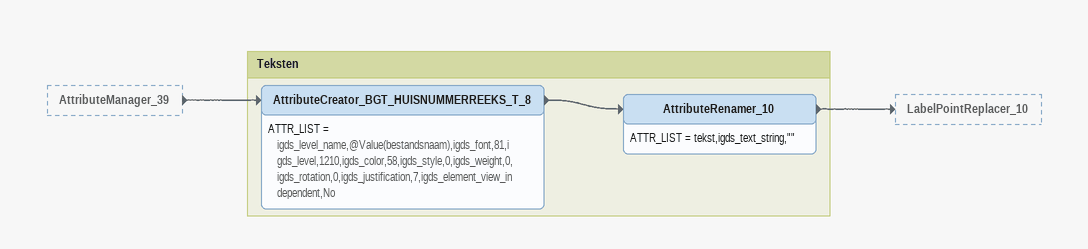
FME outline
AttributeManager_39 [outside]
    -> AttributeCreator_BGT_HUISNUMMERREEKS_T_8

Bookmark: Teksten
AttributeCreator_BGT_HUISNUMMERREEKS_T_8
    ATTR_LIST = igds_level_name,@Value(bestandsnaam),igds_font,81,igds_level,1210,igds_color,58,igds_style,0,igds_weight,0,igds_rotation,0,igds_justification,7,igds_element_view_independent,No
    -> AttributeRenamer_10
AttributeRenamer_10
    ATTR_LIST = tekst,igds_text_string,""
    -> LabelPointReplacer_10
